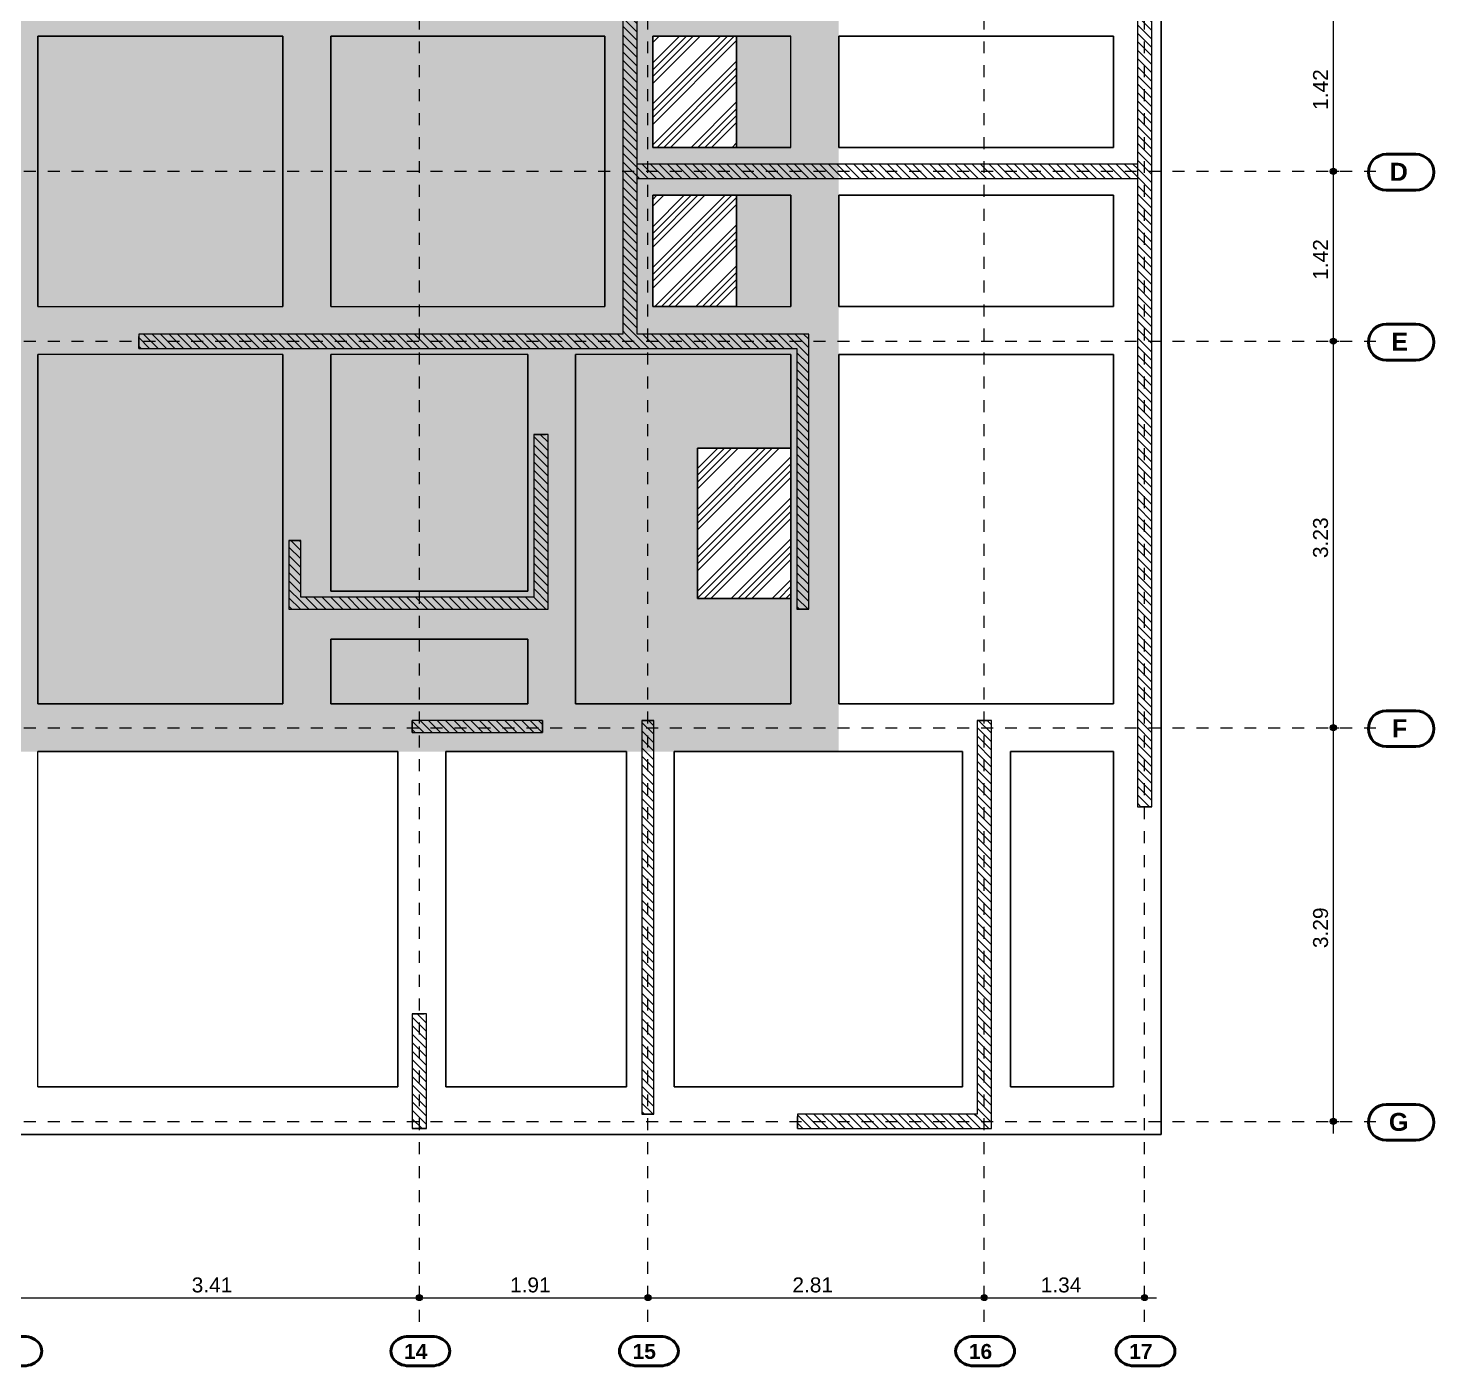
# Model space of a CAD drawing. Header units: metres. Extents: x 1.9 to 93.5, y 3.6 to 60.4.
# Drawn here: x 81.74 to 93.48, y 40.11 to 51.29 of the extents above; entities that cross this region are included whole.
import ezdxf

# ---------------------------------------------------------------- set-up
doc = ezdxf.new("R2010")
doc.units = ezdxf.units.M
doc.linetypes.add('-PYD PUNTEADO', pattern=[0.003177, 0.002118, -0.001059])
doc.linetypes.add('IMPORT-CENTER', pattern=[0.02, 0.0125, -0.0025, 0.0025, -0.0025])
for name, color, linetype, lineweight in [('ACHURADO-1', 8, 'Continuous', 9), ('CASETONES-1', 8, 'Continuous', 9), ('CONTORNO-1', 2, 'Continuous', 30), ('COTAS-2', 9, 'Continuous', 9), ('COTAS-50', 9, 'Continuous', 9), ('EJES-2', 1, 'IMPORT-CENTER', 9), ('MUROS-1', 8, 'Continuous', 9), ('MUROS-2', 8, '-PYD PUNTEADO', 9), ('TEXTEJES', 3, 'Continuous', 50)]:
    doc.layers.add(name, color=color, linetype=linetype, lineweight=lineweight)
doc.styles.add('Swis721 Ex BT_B_1', font='swisseb.ttf', dxfattribs={"height": 0.15})
doc.styles.add('Swis721 Ex BT_B_2', font='swisseb.ttf', dxfattribs={"height": 0.125})
doc.styles.add('Swis721 LtEx BT_4', font='swissel.ttf', dxfattribs={"height": 0.125})
doc.dimstyles.new('P_D-PLI-COT-EJE', dxfattribs={"dimscale": 0.3048, "dimtxt": 0.131878, "dimasz": 0.656168, "dimexe": 0.164042, "dimexo": 0.164042, "dimgap": 0.008202, "dimtad": 1, "dimrnd": 0.01, "dimzin": 0, "dimdsep": 46, "dimtxsty": 'Swis721 LtEx BT_4', "dimblk1": 'DOTSMALL', "dimblk2": 'DOTSMALL', "dimsah": 1, "dimcen": 0.09, "dimdle": 0.328084, "dimadec": 0, "dimazin": 0, "dimtfac": 1, "dimtdec": 4, "dimtix": 1, "dimtmove": 0, "dimatfit": 3, "dimfxl": 1, "dimtvp": 1, "dimtolj": 1, "dimtzin": 0, "dimarcsym": 2})
pattern_1 = [(315, (56.83287, 0), (0.03535534, 0.03535534), [])]

# ---------------------------------------------------------------- blocks, each defined once
blk = doc.blocks.new('Grid - P_D-DCA-EJE-VER-_1-75_-2560240-LOS-1_4 - REFUERZO SUP_ CIMENTACIÓN LOSA SUP_')
at = {"layer": 'TEXTEJES'}
for p, q in [((-0.00177, 0.00245), (0.00208, 0.00245)), ((-0.00177, -0.00245), (0.00208, -0.00245))]:
    blk.add_line(p, q, dxfattribs=at)
for centre, major_axis in [((-0.00177, 0), (-0.003, 0)), ((0.00208, 0), (0.003, 0))]:
    blk.add_ellipse(centre, major_axis=major_axis, ratio=0.817708, start_param=4.712389, end_param=7.853982, dxfattribs=at)
blk = doc.blocks.new('Grid - P_D-PLI-EJE-HOR-_1-75_-2561161-LOS-1_4 - REFUERZO SUP_ CIMENTACIÓN LOSA SUP_')
at = {"layer": 'TEXTEJES'}
for p, q in [((-0.00284, -0.00247), (-0.00284, 0.00247)), ((0.00316, -0.00247), (0.00316, 0.00247))]:
    blk.add_line(p, q, dxfattribs=at)
for centre, start, end in [((0.00016, 0.00247), 0, 180), ((0.00016, -0.00247), 180, 360)]:
    blk.add_arc(centre, 0.003, start, end, dxfattribs=at)
blk = doc.blocks.new('DIMBLOCK35-LOS-1_4 - REFUERZO SUP_ CIMENTACIÓN LOSA SUP_')
at = {"layer": 'COTAS-50', "lineweight": 25, "transparency": 16777216}
h = blk.add_hatch(color=256, dxfattribs=at)
edge = h.paths.add_edge_path()
edge.add_arc((81.597, 40.677), 0.025, 0, 360)
h = blk.add_hatch(color=256, dxfattribs=at)
edge = h.paths.add_edge_path()
edge.add_arc((85.007, 40.677), 0.025, 0, 360)
at = {"layer": 'COTAS-50', "transparency": 16777216}
for p, q in [((81.597, 40.663), (81.597, 40.727)), ((81.597, 40.677), (85.007, 40.677)), ((81.597, 40.677), (81.597, 40.663)), ((85.007, 40.663), (85.007, 40.727)), ((85.007, 40.677), (85.007, 40.663))]:
    blk.add_line(p, q, dxfattribs=at)
at = {"layer": 'COTAS-50', "lineweight": 25, "transparency": 16777216}
for centre in [(81.597, 40.677), (85.007, 40.677)]:
    blk.add_circle(centre, 0.025, dxfattribs=at)
at = {"layer": 'COTAS-50', "color": 0, "transparency": 16777216, "insert": (83.104, 40.846), "char_height": 0.125, "width": 0.47476, "attachment_point": 1, "line_spacing_factor": 0.989083, "style": 'Swis721 LtEx BT_4'}
blk.add_mtext('3.41', dxfattribs=at)
blk = doc.blocks.new('_DotSmall')
at = {"color": 0, "linetype": 'ByBlock', "const_width": 0.5}
blk.add_lwpolyline([(-0.0625, 0, 1), (0.0625, 0, 1)], format="xyb", close=True, dxfattribs=at)
blk = doc.blocks.new('DIMBLOCK36-LOS-1_4 - REFUERZO SUP_ CIMENTACIÓN LOSA SUP_')
at = {"layer": 'COTAS-50', "lineweight": 25, "transparency": 16777216}
h = blk.add_hatch(color=256, dxfattribs=at)
edge = h.paths.add_edge_path()
edge.add_arc((85.007, 40.677), 0.025, 0, 360)
h = blk.add_hatch(color=256, dxfattribs=at)
edge = h.paths.add_edge_path()
edge.add_arc((86.917, 40.677), 0.025, 0, 360)
at = {"layer": 'COTAS-50', "transparency": 16777216}
for p, q in [((85.007, 40.663), (85.007, 40.727)), ((85.007, 40.677), (86.917, 40.677)), ((85.007, 40.677), (85.007, 40.663)), ((86.917, 40.663), (86.917, 40.727)), ((86.917, 40.677), (86.917, 40.663))]:
    blk.add_line(p, q, dxfattribs=at)
at = {"layer": 'COTAS-50', "lineweight": 25, "transparency": 16777216}
for centre in [(85.007, 40.677), (86.917, 40.677)]:
    blk.add_circle(centre, 0.025, dxfattribs=at)
at = {"layer": 'COTAS-50', "color": 0, "transparency": 16777216, "insert": (85.764, 40.846), "char_height": 0.125, "width": 0.47476, "attachment_point": 1, "line_spacing_factor": 0.989083, "style": 'Swis721 LtEx BT_4'}
blk.add_mtext('1.91', dxfattribs=at)
blk = doc.blocks.new('DIMBLOCK37-LOS-1_4 - REFUERZO SUP_ CIMENTACIÓN LOSA SUP_')
at = {"layer": 'COTAS-50', "lineweight": 25, "transparency": 16777216}
h = blk.add_hatch(color=256, dxfattribs=at)
edge = h.paths.add_edge_path()
edge.add_arc((86.917, 40.677), 0.025, 0, 360)
h = blk.add_hatch(color=256, dxfattribs=at)
edge = h.paths.add_edge_path()
edge.add_arc((89.727, 40.677), 0.025, 0, 360)
at = {"layer": 'COTAS-50', "transparency": 16777216}
for p, q in [((86.917, 40.663), (86.917, 40.727)), ((86.917, 40.677), (89.727, 40.677)), ((86.917, 40.677), (86.917, 40.663)), ((89.727, 40.663), (89.727, 40.727)), ((89.727, 40.677), (89.727, 40.663))]:
    blk.add_line(p, q, dxfattribs=at)
at = {"layer": 'COTAS-50', "lineweight": 25, "transparency": 16777216}
for centre in [(86.917, 40.677), (89.727, 40.677)]:
    blk.add_circle(centre, 0.025, dxfattribs=at)
at = {"layer": 'COTAS-50', "color": 0, "transparency": 16777216, "insert": (88.124, 40.846), "char_height": 0.125, "width": 0.47476, "attachment_point": 1, "line_spacing_factor": 0.989083, "style": 'Swis721 LtEx BT_4'}
blk.add_mtext('2.81', dxfattribs=at)
blk = doc.blocks.new('DIMBLOCK38-LOS-1_4 - REFUERZO SUP_ CIMENTACIÓN LOSA SUP_')
at = {"layer": 'COTAS-50', "lineweight": 25, "transparency": 16777216}
h = blk.add_hatch(color=256, dxfattribs=at)
edge = h.paths.add_edge_path()
edge.add_arc((89.727, 40.677), 0.025, 0, 360)
h = blk.add_hatch(color=256, dxfattribs=at)
edge = h.paths.add_edge_path()
edge.add_arc((91.067, 40.677), 0.025, 0, 360)
at = {"layer": 'COTAS-50', "transparency": 16777216}
for p, q in [((89.727, 40.663), (89.727, 40.727)), ((89.727, 40.677), (91.167, 40.677)), ((89.727, 40.677), (89.727, 40.663)), ((91.067, 40.663), (91.067, 40.727)), ((91.067, 40.677), (91.067, 40.663))]:
    blk.add_line(p, q, dxfattribs=at)
at = {"layer": 'COTAS-50', "lineweight": 25, "transparency": 16777216}
for centre in [(89.727, 40.677), (91.067, 40.677)]:
    blk.add_circle(centre, 0.025, dxfattribs=at)
at = {"layer": 'COTAS-50', "color": 0, "transparency": 16777216, "insert": (90.199, 40.846), "char_height": 0.125, "width": 0.47476, "attachment_point": 1, "line_spacing_factor": 0.989083, "style": 'Swis721 LtEx BT_4'}
blk.add_mtext('1.34', dxfattribs=at)
blk = doc.blocks.new('DIMBLOCK41-LOS-1_4 - REFUERZO SUP_ CIMENTACIÓN LOSA SUP_')
at = {"layer": 'COTAS-50', "lineweight": 25, "transparency": 16777216}
h = blk.add_hatch(color=256, dxfattribs=at)
edge = h.paths.add_edge_path()
edge.add_arc((92.644, 51.51), 0.025, 0, 360)
h = blk.add_hatch(color=256, dxfattribs=at)
edge = h.paths.add_edge_path()
edge.add_arc((92.644, 50.09), 0.025, 0, 360)
at = {"layer": 'COTAS-50', "transparency": 16777216}
for p, q in [((92.629, 51.51), (92.694, 51.51)), ((92.644, 51.51), (92.629, 51.51)), ((92.644, 51.51), (92.644, 50.09)), ((92.629, 50.09), (92.694, 50.09)), ((92.644, 50.09), (92.629, 50.09))]:
    blk.add_line(p, q, dxfattribs=at)
at = {"layer": 'COTAS-50', "lineweight": 25, "transparency": 16777216}
for centre in [(92.644, 51.51), (92.644, 50.09)]:
    blk.add_circle(centre, 0.025, dxfattribs=at)
at = {"layer": 'COTAS-50', "color": 0, "transparency": 16777216, "insert": (92.475, 50.603), "char_height": 0.125, "width": 0.47476, "attachment_point": 1, "rotation": 90, "line_spacing_factor": 0.989083, "style": 'Swis721 LtEx BT_4'}
blk.add_mtext('1.42', dxfattribs=at)
blk = doc.blocks.new('DIMBLOCK42-LOS-1_4 - REFUERZO SUP_ CIMENTACIÓN LOSA SUP_')
at = {"layer": 'COTAS-50', "lineweight": 25, "transparency": 16777216}
h = blk.add_hatch(color=256, dxfattribs=at)
edge = h.paths.add_edge_path()
edge.add_arc((92.644, 50.09), 0.025, 0, 360)
h = blk.add_hatch(color=256, dxfattribs=at)
edge = h.paths.add_edge_path()
edge.add_arc((92.644, 48.67), 0.025, 0, 360)
at = {"layer": 'COTAS-50', "transparency": 16777216}
for p, q in [((92.629, 50.09), (92.694, 50.09)), ((92.644, 50.09), (92.629, 50.09)), ((92.644, 50.09), (92.644, 48.67)), ((92.629, 48.67), (92.694, 48.67)), ((92.644, 48.67), (92.629, 48.67))]:
    blk.add_line(p, q, dxfattribs=at)
at = {"layer": 'COTAS-50', "lineweight": 25, "transparency": 16777216}
for centre in [(92.644, 50.09), (92.644, 48.67)]:
    blk.add_circle(centre, 0.025, dxfattribs=at)
at = {"layer": 'COTAS-50', "color": 0, "transparency": 16777216, "insert": (92.475, 49.183), "char_height": 0.125, "width": 0.47476, "attachment_point": 1, "rotation": 90, "line_spacing_factor": 0.989083, "style": 'Swis721 LtEx BT_4'}
blk.add_mtext('1.42', dxfattribs=at)
blk = doc.blocks.new('DIMBLOCK43-LOS-1_4 - REFUERZO SUP_ CIMENTACIÓN LOSA SUP_')
at = {"layer": 'COTAS-50', "lineweight": 25, "transparency": 16777216}
h = blk.add_hatch(color=256, dxfattribs=at)
edge = h.paths.add_edge_path()
edge.add_arc((92.644, 48.67), 0.025, 0, 360)
h = blk.add_hatch(color=256, dxfattribs=at)
edge = h.paths.add_edge_path()
edge.add_arc((92.644, 45.44), 0.025, 0, 360)
at = {"layer": 'COTAS-50', "transparency": 16777216}
for p, q in [((92.629, 48.67), (92.694, 48.67)), ((92.644, 48.67), (92.629, 48.67)), ((92.644, 48.67), (92.644, 45.44)), ((92.629, 45.44), (92.694, 45.44)), ((92.644, 45.44), (92.629, 45.44))]:
    blk.add_line(p, q, dxfattribs=at)
at = {"layer": 'COTAS-50', "lineweight": 25, "transparency": 16777216}
for centre in [(92.644, 48.67), (92.644, 45.44)]:
    blk.add_circle(centre, 0.025, dxfattribs=at)
at = {"layer": 'COTAS-50', "color": 0, "transparency": 16777216, "insert": (92.475, 46.858), "char_height": 0.125, "width": 0.47476, "attachment_point": 1, "rotation": 90, "line_spacing_factor": 0.989083, "style": 'Swis721 LtEx BT_4'}
blk.add_mtext('3.23', dxfattribs=at)
blk = doc.blocks.new('DIMBLOCK44-LOS-1_4 - REFUERZO SUP_ CIMENTACIÓN LOSA SUP_')
at = {"layer": 'COTAS-50', "lineweight": 25, "transparency": 16777216}
h = blk.add_hatch(color=256, dxfattribs=at)
edge = h.paths.add_edge_path()
edge.add_arc((92.644, 45.44), 0.025, 0, 360)
h = blk.add_hatch(color=256, dxfattribs=at)
edge = h.paths.add_edge_path()
edge.add_arc((92.644, 42.15), 0.025, 0, 360)
at = {"layer": 'COTAS-50', "transparency": 16777216}
for p, q in [((92.629, 45.44), (92.694, 45.44)), ((92.644, 45.44), (92.629, 45.44)), ((92.644, 45.44), (92.644, 42.05)), ((92.629, 42.15), (92.694, 42.15)), ((92.644, 42.15), (92.629, 42.15))]:
    blk.add_line(p, q, dxfattribs=at)
at = {"layer": 'COTAS-50', "lineweight": 25, "transparency": 16777216}
for centre in [(92.644, 45.44), (92.644, 42.15)]:
    blk.add_circle(centre, 0.025, dxfattribs=at)
at = {"layer": 'COTAS-50', "color": 0, "transparency": 16777216, "insert": (92.475, 43.598), "char_height": 0.125, "width": 0.47476, "attachment_point": 1, "rotation": 90, "line_spacing_factor": 0.989083, "style": 'Swis721 LtEx BT_4'}
blk.add_mtext('3.29', dxfattribs=at)

msp = doc.modelspace()

# ---------------------------------------------------------------- hatches: boundary and pattern name
at = {"layer": 'ACHURADO-1'}
h = msp.add_hatch(dxfattribs=at)
h.set_pattern_fill('FP_1', color=256, style=0, pattern_type=2)
h.set_pattern_definition(pattern_1)
h.paths.add_polyline_path([(91.007, 44.78), (91.127, 44.78), (91.127, 55.4), (91.007, 55.4), (91.007, 50.03)])
h = msp.add_hatch(dxfattribs=at)
h.set_pattern_fill('FP_2', color=256, style=0, pattern_type=2)
h.set_pattern_definition([(45, (56.83287, 0), (-0.11404925, 0.11404925), []), (45, (56.94692, 0), (-0.11404925, 0.11404925), [0.20161, -0.04032, 0.00168, -0.03865])])
h.paths.add_polyline_path([(55.992, 45.24), (69.572, 45.24), (69.572, 54.94), (55.742, 54.94), (55.742, 45.24)])
h.paths.add_polyline_path([(78.247, 45.24), (88.512, 45.24), (88.512, 54.94), (74.682, 54.94), (74.682, 45.24), (77.157, 45.24)])
h.paths.add_polyline_path([(56.922, 46.52), (56.142, 46.52), (56.142, 47.775), (56.922, 47.775), (56.922, 47.614)])
h.paths.add_polyline_path([(87.332, 46.52), (87.332, 47.775), (88.112, 47.775), (88.112, 46.52)])
h.paths.add_polyline_path([(86.957, 48.96), (86.957, 49.89), (87.657, 49.89), (87.657, 48.96)])
h.paths.add_polyline_path([(57.297, 48.96), (56.597, 48.96), (56.597, 49.89), (57.297, 49.89)])
h.paths.add_polyline_path([(78.282, 49.091), (76.487, 49.091), (76.487, 51.09), (78.282, 51.09), (78.282, 50.263)])
h.paths.add_polyline_path([(65.967, 49.091), (65.967, 51.09), (67.767, 51.09), (67.767, 49.091)])
h.paths.add_polyline_path([(87.657, 50.29), (86.957, 50.29), (86.957, 51.22), (87.657, 51.22)])
h.paths.add_polyline_path([(56.597, 50.29), (56.597, 51.22), (57.297, 51.22), (57.297, 50.29)])
h.paths.add_polyline_path([(75.082, 52.405), (75.082, 53.66), (75.862, 53.66), (75.862, 52.405)])
h.paths.add_polyline_path([(88.112, 52.405), (87.332, 52.405), (87.332, 53.66), (88.112, 53.66)])
h.paths.add_polyline_path([(68.392, 52.405), (68.392, 53.66), (69.172, 53.66), (69.172, 52.405)])
h.paths.add_polyline_path([(56.142, 52.405), (56.142, 53.66), (56.922, 53.66), (56.922, 52.405), (56.788, 52.405)])
h = msp.add_hatch(dxfattribs=at)
h.set_pattern_fill('FP_3', color=256, style=0, pattern_type=2)
h.set_pattern_definition([(45, (56.83287, 0), (-0.1710774, 0.1710774), []), (45, (56.8899, 0), (-0.1710774, 0.1710774), []), (45, (56.94692, 0), (-0.1710774, 0.1710774), []), (45, (57.00394, 0), (-0.1710774, 0.1710774), [])])
h.paths.add_polyline_path([(56.922, 46.52), (56.922, 47.775), (56.142, 47.775), (56.142, 46.52)])
h.paths.add_polyline_path([(87.332, 46.52), (88.112, 46.52), (88.112, 47.775), (87.332, 47.775)])
h.paths.add_polyline_path([(86.957, 48.96), (87.657, 48.96), (87.657, 49.89), (86.957, 49.89), (86.957, 49.091)])
h.paths.add_polyline_path([(56.597, 48.96), (57.297, 48.96), (57.297, 49.89), (56.597, 49.89), (56.597, 49.091)])
h.paths.add_polyline_path([(86.957, 50.29), (87.657, 50.29), (87.657, 51.22), (86.957, 51.22), (86.957, 51.09)])
h.paths.add_polyline_path([(56.922, 50.29), (57.297, 50.29), (57.297, 51.22), (56.597, 51.22), (56.597, 50.29)])
h.paths.add_polyline_path([(69.172, 52.405), (69.172, 53.66), (68.392, 53.66), (68.392, 52.405), (68.78, 52.405)])
h.paths.add_polyline_path([(75.082, 52.405), (75.862, 52.405), (75.862, 53.66), (75.082, 53.66)])
h.paths.add_polyline_path([(87.332, 52.405), (88.112, 52.405), (88.112, 53.66), (87.332, 53.66)])
h.paths.add_polyline_path([(56.142, 52.405), (56.922, 52.405), (56.922, 53.66), (56.142, 53.66), (56.142, 53.582)])
h = msp.add_hatch(dxfattribs=at)
h.set_pattern_fill('FP_1', color=256, style=0, pattern_type=2)
h.set_pattern_definition(pattern_1)
h.paths.add_polyline_path([(86.707, 48.73), (86.827, 48.73), (86.827, 51.45), (86.707, 51.45), (86.707, 50.263)])
h = msp.add_hatch(dxfattribs=at)
h.set_pattern_fill('FP_1', color=256, style=0, pattern_type=2)
h.set_pattern_definition(pattern_1)
h.paths.add_polyline_path([(86.827, 50.03), (91.007, 50.03), (91.007, 50.15), (86.827, 50.15)])
h = msp.add_hatch(dxfattribs=at)
h.set_pattern_fill('FP_1', color=256, style=0, pattern_type=2)
h.set_pattern_definition(pattern_1)
h.paths.add_polyline_path([(82.662, 48.61), (88.262, 48.61), (88.262, 48.73), (82.662, 48.73)])
h = msp.add_hatch(dxfattribs=at)
h.set_pattern_fill('FP_1', color=256, style=0, pattern_type=2)
h.set_pattern_definition(pattern_1)
h.paths.add_polyline_path([(88.262, 46.43), (88.262, 48.61), (88.162, 48.61), (88.162, 46.43)])
h = msp.add_hatch(dxfattribs=at)
h.set_pattern_fill('FP_1', color=256, style=0, pattern_type=2)
h.set_pattern_definition(pattern_1)
h.paths.add_polyline_path([(85.962, 46.43), (86.082, 46.43), (86.082, 47.89), (85.962, 47.89), (85.962, 46.53)])
h = msp.add_hatch(dxfattribs=at)
h.set_pattern_fill('FP_1', color=256, style=0, pattern_type=2)
h.set_pattern_definition(pattern_1)
h.paths.add_polyline_path([(83.917, 46.43), (84.017, 46.43), (84.017, 47.005), (83.917, 47.005)])
h = msp.add_hatch(dxfattribs=at)
h.set_pattern_fill('FP_1', color=256, style=0, pattern_type=2)
h.set_pattern_definition(pattern_1)
h.paths.add_polyline_path([(84.63, 46.43), (85.962, 46.43), (85.962, 46.53), (84.017, 46.53), (84.017, 46.43)])
h = msp.add_hatch(dxfattribs=at)
h.set_pattern_fill('FP_1', color=256, style=0, pattern_type=2)
h.set_pattern_definition(pattern_1)
h.paths.add_polyline_path([(86.037, 45.4), (86.037, 45.5), (84.947, 45.5), (84.947, 45.4)])
h = msp.add_hatch(dxfattribs=at)
h.set_pattern_fill('FP_1', color=256, style=0, pattern_type=2)
h.set_pattern_definition(pattern_1)
h.paths.add_polyline_path([(86.967, 42.21), (86.967, 45.501), (86.867, 45.501), (86.867, 42.21)])
h = msp.add_hatch(dxfattribs=at)
h.set_pattern_fill('FP_1', color=256, style=0, pattern_type=2)
h.set_pattern_definition(pattern_1)
h.paths.add_polyline_path([(89.787, 42.09), (89.787, 45.5), (89.667, 45.5), (89.667, 42.09)])
h = msp.add_hatch(dxfattribs=at)
h.set_pattern_fill('FP_1', color=256, style=0, pattern_type=2)
h.set_pattern_definition(pattern_1)
h.paths.add_polyline_path([(85.067, 42.09), (85.067, 43.05), (84.947, 43.05), (84.947, 42.09)])
h = msp.add_hatch(dxfattribs=at)
h.set_pattern_fill('FP_1', color=256, style=0, pattern_type=2)
h.set_pattern_definition(pattern_1)
h.paths.add_polyline_path([(88.167, 42.09), (89.667, 42.09), (89.667, 42.21), (88.167, 42.21)])

# ---------------------------------------------------------------- linework, layer by layer
at = {"layer": 'CASETONES-1'}
for p, q in [((83.867, 51.22), (81.817, 51.22)), ((81.817, 51.22), (83.867, 51.22)), ((81.817, 48.96), (81.817, 51.22)), ((81.817, 51.22), (81.817, 48.96)), ((83.867, 51.22), (83.867, 48.96)), ((83.867, 48.96), (83.867, 51.22)), ((86.557, 51.22), (84.267, 51.22)), ((84.267, 51.22), (86.557, 51.22)), ((84.267, 48.96), (84.267, 51.22)), ((84.267, 51.22), (84.267, 48.96)), ((86.557, 51.22), (86.557, 48.96)), ((86.557, 48.96), (86.557, 51.22)), ((86.957, 51.22), (87.657, 51.22)), ((86.957, 50.29), (86.957, 51.22)), ((88.112, 51.22), (87.657, 51.22)), ((87.657, 51.22), (88.112, 51.22)), ((88.112, 50.29), (88.112, 51.22)), ((88.112, 50.29), (88.112, 51.22)), ((90.807, 51.22), (88.512, 51.22)), ((88.512, 51.22), (90.807, 51.22)), ((88.512, 51.22), (88.512, 50.29)), ((90.807, 50.29), (90.807, 51.22)), ((90.807, 51.22), (90.807, 50.29)), ((87.657, 50.29), (86.957, 50.29)), ((88.112, 50.29), (87.657, 50.29)), ((87.657, 50.29), (88.112, 50.29)), ((88.512, 50.29), (90.807, 50.29)), ((90.807, 50.29), (88.512, 50.29)), ((86.957, 49.89), (87.657, 49.89)), ((86.957, 48.96), (86.957, 49.89)), ((88.112, 49.89), (87.657, 49.89)), ((87.657, 49.89), (88.112, 49.89)), ((88.112, 49.89), (88.112, 48.96)), ((88.112, 48.96), (88.112, 49.89)), ((90.807, 49.89), (88.512, 49.89)), ((88.512, 49.89), (90.807, 49.89)), ((88.512, 48.96), (88.512, 49.89)), ((90.807, 48.96), (90.807, 49.89)), ((90.807, 49.89), (90.807, 48.96)), ((81.817, 48.96), (83.867, 48.96)), ((81.817, 48.96), (83.867, 48.96)), ((84.267, 48.96), (86.557, 48.96)), ((84.267, 48.96), (86.557, 48.96)), ((86.957, 48.96), (87.657, 48.96)), ((87.657, 48.96), (88.112, 48.96)), ((87.657, 48.96), (88.112, 48.96)), ((88.512, 48.96), (90.807, 48.96)), ((90.807, 48.96), (88.512, 48.96)), ((81.817, 45.64), (81.817, 48.56)), ((81.817, 48.56), (81.817, 45.64)), ((83.867, 48.56), (81.817, 48.56)), ((83.867, 48.56), (81.817, 48.56)), ((83.867, 48.56), (83.867, 45.64)), ((83.867, 45.64), (83.867, 48.56)), ((84.267, 46.58), (84.267, 48.56)), ((84.267, 48.56), (84.267, 46.58)), ((85.912, 48.56), (84.267, 48.56)), ((85.912, 48.56), (84.267, 48.56)), ((85.912, 48.56), (85.912, 46.58)), ((85.912, 46.58), (85.912, 48.56)), ((86.312, 45.64), (86.312, 48.56)), ((86.312, 48.56), (86.312, 45.64)), ((88.112, 48.56), (86.312, 48.56)), ((88.112, 48.56), (86.312, 48.56)), ((88.112, 48.56), (88.112, 46.52)), ((88.112, 47.775), (88.112, 48.56)), ((88.512, 45.64), (88.512, 48.56)), ((88.512, 48.56), (90.807, 48.56)), ((90.807, 48.56), (88.512, 48.56)), ((90.807, 45.64), (90.807, 48.56)), ((90.807, 48.56), (90.807, 45.64)), ((85.912, 46.58), (84.267, 46.58)), ((84.267, 46.58), (85.912, 46.58)), ((88.112, 46.52), (88.112, 45.64)), ((88.112, 45.64), (88.112, 46.52)), ((84.267, 45.64), (84.267, 46.18)), ((84.267, 46.18), (84.267, 45.64)), ((84.267, 46.18), (85.912, 46.18)), ((85.912, 46.18), (84.267, 46.18)), ((85.912, 46.18), (85.912, 45.64)), ((85.912, 45.64), (85.912, 46.18)), ((83.867, 45.64), (81.817, 45.64)), ((81.817, 45.64), (83.867, 45.64)), ((85.912, 45.64), (84.267, 45.64)), ((84.267, 45.64), (85.912, 45.64)), ((88.112, 45.64), (86.312, 45.64)), ((86.312, 45.64), (88.112, 45.64)), ((88.512, 45.64), (90.807, 45.64)), ((90.807, 45.64), (88.512, 45.64)), ((81.817, 45.24), (84.827, 45.24)), ((81.817, 42.44), (81.817, 45.24)), ((81.817, 42.44), (81.817, 45.24)), ((84.827, 42.44), (84.827, 45.24)), ((84.827, 45.24), (84.827, 42.44)), ((85.227, 45.24), (86.737, 45.24)), ((85.227, 45.24), (85.227, 42.44)), ((85.227, 42.44), (85.227, 45.24)), ((86.737, 42.44), (86.737, 45.24)), ((86.737, 45.24), (86.737, 42.44)), ((87.137, 45.24), (88.512, 45.24)), ((87.137, 45.24), (87.137, 42.44)), ((87.137, 42.44), (87.137, 45.24)), ((89.547, 45.24), (88.512, 45.24)), ((88.512, 45.24), (89.547, 45.24)), ((89.547, 42.44), (89.547, 45.24)), ((89.547, 45.24), (89.547, 42.44)), ((90.807, 45.24), (89.947, 45.24)), ((89.947, 45.24), (90.807, 45.24)), ((89.947, 45.24), (89.947, 42.44)), ((89.947, 42.44), (89.947, 45.24)), ((90.807, 42.44), (90.807, 45.24)), ((90.807, 45.24), (90.807, 42.44)), ((81.817, 42.44), (84.827, 42.44)), ((84.827, 42.44), (81.817, 42.44)), ((85.227, 42.44), (86.737, 42.44)), ((86.737, 42.44), (85.227, 42.44)), ((87.137, 42.44), (89.547, 42.44)), ((89.547, 42.44), (87.137, 42.44)), ((89.947, 42.44), (90.807, 42.44)), ((90.807, 42.44), (89.947, 42.44))]:
    msp.add_line(p, q, dxfattribs=at)
at = {"layer": 'CONTORNO-1'}
for p, q in [((91.207, 58.14), (91.207, 42.04)), ((86.957, 50.29), (86.957, 51.22)), ((86.957, 51.22), (87.657, 51.22)), ((87.657, 51.22), (87.657, 50.29)), ((88.512, 50.29), (88.512, 51.22)), ((87.657, 50.29), (86.957, 50.29)), ((86.957, 48.96), (86.957, 49.89)), ((86.957, 49.89), (87.657, 49.89)), ((87.657, 49.89), (87.657, 48.96)), ((88.512, 48.96), (88.512, 49.89)), ((87.657, 48.96), (86.957, 48.96)), ((88.512, 45.64), (88.512, 48.56)), ((87.332, 46.52), (87.332, 47.775)), ((87.332, 47.775), (88.112, 47.775)), ((88.112, 47.775), (88.112, 46.52)), ((88.112, 46.52), (87.332, 46.52)), ((81.817, 45.24), (84.827, 45.24)), ((85.227, 45.24), (86.737, 45.24)), ((87.137, 45.24), (88.512, 45.24)), ((81.641, 42.04), (91.207, 42.04))]:
    msp.add_line(p, q, dxfattribs=at)
at = {"layer": 'EJES-2'}
for p, q in [((85.007, 40.476), (85.007, 60.05)), ((86.917, 40.476), (86.917, 60.05)), ((89.727, 40.476), (89.727, 60.05)), ((91.067, 40.476), (91.067, 60.05)), ((51.501, 50.09), (93.059, 50.09)), ((51.501, 48.67), (93.059, 48.67)), ((51.501, 45.44), (93.059, 45.44)), ((51.501, 42.15), (93.059, 42.15))]:
    msp.add_line(p, q, dxfattribs=at)
at = {"layer": 'MUROS-1'}
for p, q in [((91.007, 55.4), (91.007, 44.78)), ((91.127, 44.78), (91.127, 55.4)), ((86.707, 51.45), (86.707, 48.73)), ((86.827, 48.73), (86.827, 51.45)), ((91.007, 50.15), (86.827, 50.15)), ((86.827, 50.03), (91.007, 50.03)), ((86.707, 48.73), (82.662, 48.73)), ((82.662, 48.73), (82.662, 48.61)), ((88.262, 48.73), (86.827, 48.73)), ((88.262, 46.43), (88.262, 48.73)), ((82.662, 48.61), (88.162, 48.61)), ((88.162, 48.61), (88.162, 46.43)), ((85.962, 47.89), (85.962, 46.53)), ((86.082, 47.89), (85.962, 47.89)), ((86.082, 46.43), (86.082, 47.89)), ((84.017, 47.005), (83.917, 47.005)), ((83.917, 47.005), (83.917, 46.43)), ((84.017, 46.53), (84.017, 47.005)), ((85.962, 46.53), (84.017, 46.53)), ((83.917, 46.43), (86.082, 46.43)), ((88.162, 46.43), (88.262, 46.43)), ((86.037, 45.5), (84.947, 45.5)), ((84.947, 45.5), (84.947, 45.4)), ((86.037, 45.4), (86.037, 45.5)), ((86.967, 45.501), (86.867, 45.501)), ((86.867, 45.501), (86.867, 42.21)), ((86.967, 42.21), (86.967, 45.501)), ((89.787, 45.5), (89.667, 45.5)), ((89.667, 45.5), (89.667, 42.21)), ((89.787, 42.09), (89.787, 45.5)), ((84.947, 45.4), (86.037, 45.4)), ((91.007, 44.78), (91.127, 44.78)), ((85.067, 43.05), (84.947, 43.05)), ((84.947, 43.05), (84.947, 42.09)), ((85.067, 42.09), (85.067, 43.05)), ((86.867, 42.21), (86.967, 42.21)), ((89.667, 42.21), (88.167, 42.21)), ((88.167, 42.21), (88.167, 42.09)), ((84.947, 42.09), (85.067, 42.09)), ((88.167, 42.09), (89.787, 42.09))]:
    msp.add_line(p, q, dxfattribs=at)
at = {"layer": 'MUROS-2'}
for p, q in [((91.007, 55.4), (91.007, 50.15)), ((91.127, 44.78), (91.127, 55.4)), ((86.707, 51.45), (86.707, 48.73)), ((86.827, 50.15), (86.827, 51.45)), ((91.007, 50.15), (86.827, 50.15)), ((86.827, 50.03), (91.007, 50.03)), ((86.827, 48.73), (86.827, 50.03)), ((91.007, 50.03), (91.007, 44.78)), ((82.662, 48.61), (82.662, 48.73)), ((86.707, 48.73), (82.662, 48.73)), ((88.262, 48.73), (86.827, 48.73)), ((88.262, 46.43), (88.262, 48.73)), ((82.662, 48.61), (88.162, 48.61)), ((88.162, 48.61), (88.162, 46.43)), ((85.962, 47.89), (85.962, 46.53)), ((85.962, 47.89), (86.082, 47.89)), ((86.082, 46.43), (86.082, 47.89)), ((83.917, 47.005), (84.017, 47.005)), ((83.917, 47.005), (83.917, 46.43)), ((84.017, 46.53), (84.017, 47.005)), ((85.962, 46.53), (84.017, 46.53)), ((83.917, 46.43), (86.082, 46.43)), ((88.262, 46.43), (88.162, 46.43)), ((86.037, 45.5), (84.947, 45.5)), ((84.947, 45.4), (84.947, 45.5)), ((86.037, 45.5), (86.037, 45.4)), ((86.867, 45.501), (86.967, 45.501)), ((86.867, 45.501), (86.867, 42.21)), ((86.967, 42.21), (86.967, 45.501)), ((89.667, 45.5), (89.787, 45.5)), ((89.667, 45.5), (89.667, 42.21)), ((89.787, 42.09), (89.787, 45.5)), ((84.947, 45.4), (86.037, 45.4)), ((91.127, 44.78), (91.007, 44.78)), ((84.947, 43.05), (85.067, 43.05)), ((84.947, 43.05), (84.947, 42.09)), ((85.067, 42.09), (85.067, 43.05)), ((86.967, 42.21), (86.867, 42.21)), ((88.167, 42.09), (88.167, 42.21)), ((89.667, 42.21), (88.167, 42.21)), ((85.067, 42.09), (84.947, 42.09)), ((88.167, 42.09), (89.787, 42.09))]:
    msp.add_line(p, q, dxfattribs=at)

# ---------------------------------------------------------------- block references
at = {"layer": 'TEXTEJES', "xscale": 49.99999999999998, "yscale": 49.99999999999998, "zscale": 49.99999999999998, "rotation": 269.9999999999995}
for p in [(93.211, 50.09), (93.211, 48.67), (93.211, 45.44), (93.211, 42.15)]:
    msp.add_blockref('Grid - P_D-PLI-EJE-HOR-_1-75_-2561161-LOS-1_4 - REFUERZO SUP_ CIMENTACIÓN LOSA SUP_', p, dxfattribs=at)
at = {"layer": 'TEXTEJES', "xscale": 49.99999999999998, "yscale": 49.99999999999998, "zscale": 49.99999999999998}
for p in [(81.597, 40.23), (85.007, 40.23), (86.917, 40.23), (89.727, 40.23), (91.067, 40.23)]:
    msp.add_blockref('Grid - P_D-DCA-EJE-VER-_1-75_-2560240-LOS-1_4 - REFUERZO SUP_ CIMENTACIÓN LOSA SUP_', p, dxfattribs=at)

# ---------------------------------------------------------------- texts
at = {"layer": 'TEXTEJES', "attachment_point": 1}
for s, insert, char_height, width, style in [('\\fSwis721 Ex BT|b1|i0|c0|p34|;D', (93.116, 50.161), 0.15, 0.22848, 'Swis721 Ex BT_B_1'), ('\\fSwis721 Ex BT|b1|i0|c0|p34|;E', (93.129, 48.741), 0.15, 0.19641, 'Swis721 Ex BT_B_1'), ('\\fSwis721 Ex BT|b1|i0|c0|p34|;F', (93.134, 45.511), 0.15, 0.18439, 'Swis721 Ex BT_B_1'), ('\\fSwis721 Ex BT|b1|i0|c0|p34|;G', (93.109, 42.221), 0.15, 0.24451, 'Swis721 Ex BT_B_1'), ('14', (84.879, 40.29), 0.125, 0.31266, 'Swis721 Ex BT_B_2'), ('15', (86.789, 40.29), 0.125, 0.31266, 'Swis721 Ex BT_B_2'), ('16', (89.599, 40.29), 0.125, 0.31266, 'Swis721 Ex BT_B_2'), ('17', (90.939, 40.29), 0.125, 0.31266, 'Swis721 Ex BT_B_2')]:
    msp.add_mtext(s, dxfattribs=dict(at, insert=insert, char_height=char_height, width=width, style=style))

# ---------------------------------------------------------------- dimensions: what is measured, and where the dimension line sits
at = {"layer": 'COTAS-2'}
for base, p1, p2, override, picture, middle in [((92.644, 50.09), (92.679, 51.51), (92.679, 50.09), {"dimpost": '<>', "dimfxl": 1.42}, 'DIMBLOCK41-LOS-1_4 - REFUERZO SUP_ CIMENTACIÓN LOSA SUP_', (92.579, 50.8)), ((92.644, 48.67), (92.679, 50.09), (92.679, 48.67), {"dimpost": '<>', "dimfxl": 1.42}, 'DIMBLOCK42-LOS-1_4 - REFUERZO SUP_ CIMENTACIÓN LOSA SUP_', (92.579, 49.38)), ((92.644, 45.44), (92.679, 48.67), (92.679, 45.44), {"dimpost": '<>', "dimfxl": 3.23}, 'DIMBLOCK43-LOS-1_4 - REFUERZO SUP_ CIMENTACIÓN LOSA SUP_', (92.577, 47.055)), ((92.644, 42.15), (92.679, 45.44), (92.679, 42.15), {"dimpost": '<>', "dimfxl": 3.29}, 'DIMBLOCK44-LOS-1_4 - REFUERZO SUP_ CIMENTACIÓN LOSA SUP_', (92.577, 43.795))]:
    dim = msp.add_linear_dim(base=base, p1=p1, p2=p2, angle=90, dimstyle='P_D-PLI-COT-EJE', override=override, dxfattribs=at)
    dim.commit()
    dim.dimension.update_dxf_attribs({"geometry": picture, "text_midpoint": middle})
for base, p1, p2, override, picture, middle in [((85.007, 40.677), (81.597, 40.713), (85.007, 40.713), {"dimpost": '<>', "dimfxl": 3.41}, 'DIMBLOCK35-LOS-1_4 - REFUERZO SUP_ CIMENTACIÓN LOSA SUP_', (83.302, 40.744)), ((86.917, 40.677), (85.007, 40.713), (86.917, 40.713), {"dimpost": '<>', "dimfxl": 1.91}, 'DIMBLOCK36-LOS-1_4 - REFUERZO SUP_ CIMENTACIÓN LOSA SUP_', (85.962, 40.744)), ((89.727, 40.677), (86.917, 40.713), (89.727, 40.713), {"dimpost": '<>', "dimfxl": 2.81}, 'DIMBLOCK37-LOS-1_4 - REFUERZO SUP_ CIMENTACIÓN LOSA SUP_', (88.322, 40.744)), ((91.067, 40.677), (89.727, 40.713), (91.067, 40.713), {"dimpost": '<>', "dimfxl": 1.34}, 'DIMBLOCK38-LOS-1_4 - REFUERZO SUP_ CIMENTACIÓN LOSA SUP_', (90.397, 40.744))]:
    dim = msp.add_linear_dim(base=base, p1=p1, p2=p2, dimstyle='P_D-PLI-COT-EJE', override=override, dxfattribs=at)
    dim.commit()
    dim.dimension.update_dxf_attribs({"geometry": picture, "text_midpoint": middle})

doc.saveas('drawing.dxf')
